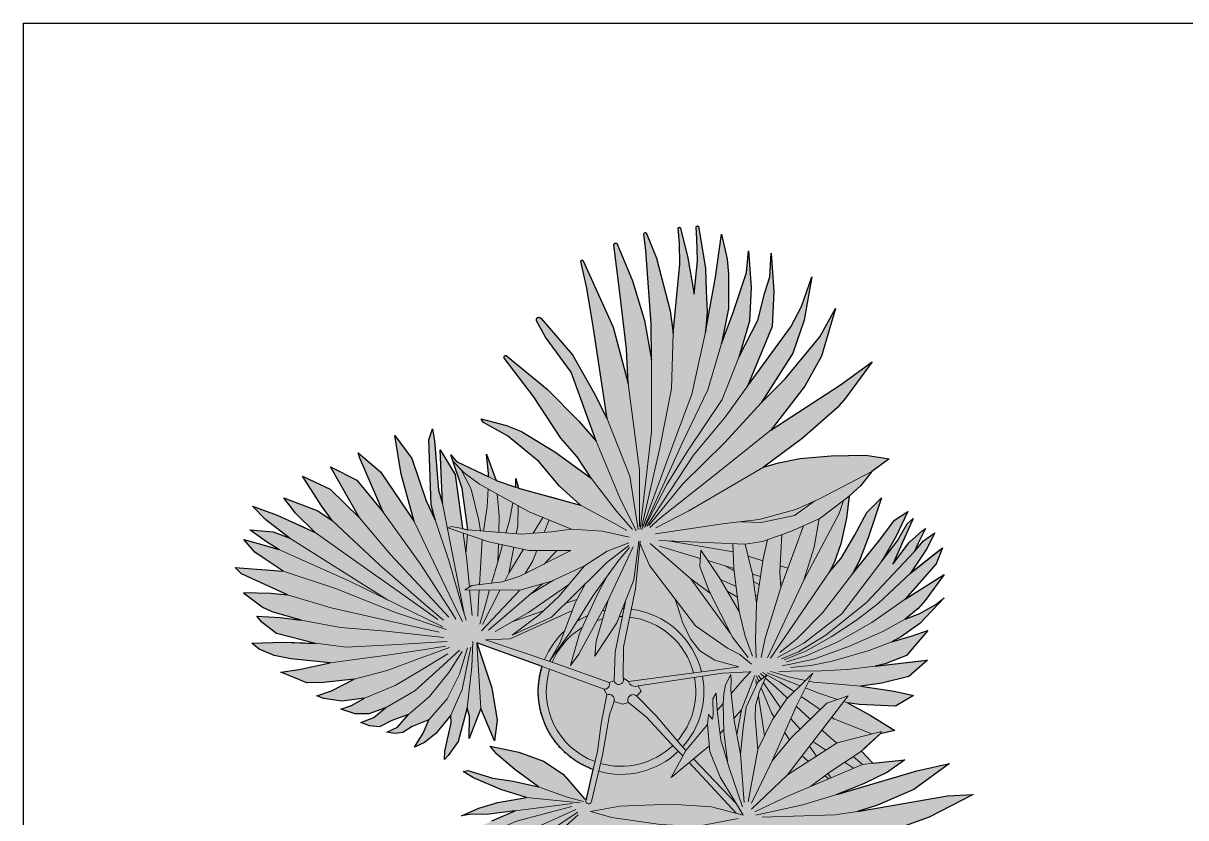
# Model space of a CAD drawing. Header units: millimetres. Extents: x 488786 to 747986, y 25193 to 95000.
# Drawn here: x 575900 to 578785, y 87030 to 89000 of the extents above; entities that cross this region are included whole.
import ezdxf

# ---------------------------------------------------------------- set-up
doc = ezdxf.new("R2010")
doc.units = ezdxf.units.MM
for name, color, linetype in [('10. ETC', 251, 'Continuous'), ('25. 255', 255, 'Continuous'), ('6. FUR1', 181, 'Continuous')]:
    doc.layers.add(name, color=color, linetype=linetype)
doc.layers.add('7. FUR2', color=241, linetype='Continuous', lineweight=5)

# ---------------------------------------------------------------- blocks, each defined once
blk = doc.blocks.new('YUHIHA_Accessory_Plant_Palm_A_Plan')
at = {"layer": '25. 255', "transparency": 33554687}
blk.add_hatch(color=256, dxfattribs=at).paths.add_polyline_path([(-321.6, 9.3), (-308.6, -71.2), (-314.9, -122.1), (-349, -41.7), (-378.3, -116.2), (-377.7, -61.1), (-383.2, -40), (-405.5, -123.4), (-430, -158.8), (-439.3, -168.3), (-438.5, -147.4), (-423.1, -77.8), (-423.5, -58.2), (-460.9, -104.2), (-489.2, -126.2), (-513.8, -138.2), (-492.7, -103), (-478.3, -70.4), (-519.7, -86.7), (-542.6, -101.1), (-562.6, -104.1), (-582.7, -100.8), (-556, -88.3), (-528.7, -57.1), (-569.9, -72.1), (-601, -87.4), (-625.9, -84.7), (-647.4, -77), (-615.2, -64.6), (-585.8, -40), (-627.3, -55.5), (-661, -55), (-696.7, -43.2), (-669.9, -34.9), (-638.3, -16.2), (-694, -24.1), (-738.7, -17.3), (-756.4, -10.8), (-719.6, 2), (-663.7, 30.6), (-739.5, 22.5), (-781.2, 21.9), (-845.4, 48.4), (-799.8, 54.7), (-723.5, 71.3), (-821.1, 80.9), (-862.5, 89.3), (-899.1, 105.5), (-917.3, 120.2), (-838.3, 122.9), (-759.8, 119.6), (-856.6, 143.9), (-891.7, 171.4), (-905.6, 186.7), (-847.6, 183.4), (-795, 177.1), (-867.5, 198.1), (-891.7, 209.6), (-935.2, 241.5), (-937.6, 245.9), (-870.2, 243.7), (-829, 239.6), (-943.2, 292.4), (-958.7, 307.9), (-839.6, 298.5), (-882.1, 326.7), (-910.5, 345.5), (-937.5, 377.1), (-887, 362.9), (-850.6, 352.6), (-881.5, 371.4), (-922.2, 401.3), (-864.5, 396.3), (-824.7, 381), (-882.9, 426.3), (-916.1, 459.5), (-854.4, 437.9), (-760.5, 394.7), (-809.4, 442.2), (-837.9, 480.4), (-753.4, 448.5), (-718.2, 424.1), (-745.1, 461), (-791.9, 534.4), (-723.4, 501.7), (-650.4, 431), (-722.5, 557.4), (-657.1, 524.2), (-591.6, 445.1), (-649.6, 579), (-653.8, 592.5), (-598.4, 545.4), (-514.9, 422.1), (-546.9, 539.6), (-563, 635.3), (-520.7, 577.9), (-484.6, 473.3), (-462.3, 426.2), (-472.6, 463.5), (-477.9, 624.1), (-469.5, 652.1), (-464.1, 622.3), (-453.9, 499.6), (-444.5, 466.2), (-450.2, 599.9), (-412.7, 538.6), (-394.7, 404.7), (-381.6, 401), (-395.5, 503.9), (-423.4, 587.1), (-409.5, 570.4), (-329.2, 532.4), (-335.3, 588.9), (-311.4, 523.2), (-262, 507.1), (-262, 528.6), (-256.1, 504.4), (-102.2, 462.7), (-154, 509.8), (-205.3, 570.9), (-282.7, 634.4), (-342.5, 667.6), (-348.3, 676.4), (-285.3, 659.6), (-248.3, 645.3), (-165.7, 594.9), (-75.7, 529.3), (-110.2, 582.1), (-150.4, 628.7), (-218.5, 732.1), (-290.8, 826.1), (-291, 826.4), (-291, 826.5), (-291.1, 826.6), (-291.2, 826.8), (-291.3, 827), (-291.4, 827.2), (-291.5, 827.4), (-291.5, 827.6), (-291.6, 827.7), (-291.6, 827.8), (-291.7, 828.1), (-291.7, 828.5), (-291.7, 828.8), (-291.7, 829.1), (-291.7, 829.3), (-291.7, 829.6), (-291.6, 829.8), (-291.5, 830.2), (-291.5, 830.3), (-291.5, 830.4), (-291.4, 830.6), (-291.2, 831.1), (-291, 831.3), (-291, 831.4), (-291, 831.5), (-290.8, 831.6), (-290.5, 832), (-290.1, 832.4), (-289.9, 832.6), (-289.7, 832.7), (-289.5, 832.9), (-289.3, 833), (-288.9, 833.2), (-288.6, 833.3), (-288.4, 833.3), (-288.3, 833.4), (-288.2, 833.4), (-288.1, 833.4), (-287.9, 833.4), (-287.4, 833.5), (-287.2, 833.5), (-287.1, 833.5), (-287, 833.5), (-286.7, 833.5), (-286.5, 833.5), (-286.1, 833.4), (-184.6, 750.4), (-105.6, 671), (-63.3, 620.9), (-124.6, 792.4), (-188.9, 879.1), (-210.8, 919.3), (-211, 919.7), (-211.2, 920.3), (-211.2, 920.6), (-211.3, 920.8), (-211.3, 920.9), (-211.4, 921.5), (-211.4, 921.9), (-211.4, 922.6), (-211.4, 923.2), (-211.3, 923.6), (-211.1, 924), (-211, 924.3), (-210.9, 924.6), (-210.8, 924.9), (-210.6, 925.3), (-210.3, 925.7), (-210, 926.1), (-209.8, 926.4), (-209.7, 926.5), (-209.6, 926.6), (-209.3, 926.8), (-209, 927.1), (-208.9, 927.2), (-208.3, 927.5), (-208.1, 927.6), (-207.7, 927.8), (-207.1, 928), (-206.5, 928.2), (-206.2, 928.2), (-205.9, 928.3), (-205.5, 928.3), (-205.2, 928.3), (-204.9, 928.3), (-204.5, 928.3), (-204.3, 928.2), (-203.8, 928.1), (-203.4, 928), (-202.8, 927.8), (-202.7, 927.7), (-202.5, 927.7), (-202.1, 927.5), (-201.7, 927.2), (-201.4, 926.9), (-201.3, 926.8), (-201, 926.6), (-200.8, 926.4), (-200.5, 926.1), (-200.3, 925.8), (-200.1, 925.5), (-199.8, 925.1), (-121.6, 834.9), (-68.8, 742.1), (-35.4, 676.1), (-69.9, 900.3), (-86.4, 1000.6), (-100.8, 1066.4), (-100.8, 1066.5), (-100.8, 1066.6), (-100.8, 1066.7), (-100.8, 1066.9), (-100.8, 1067.1), (-100.8, 1067.3), (-100.8, 1067.5), (-100.8, 1067.6), (-100.7, 1067.7), (-100.7, 1067.8), (-100.7, 1067.8), (-100.6, 1068.1), (-100.5, 1068.2), (-100.5, 1068.3), (-100.5, 1068.4), (-100.4, 1068.4), (-100.4, 1068.6), (-100.2, 1068.7), (-100, 1069), (-100, 1069), (-99.9, 1069.1), (-99.8, 1069.1), (-99.8, 1069.2), (-99.6, 1069.3), (-99.5, 1069.4), (-99.1, 1069.6), (-98.9, 1069.7), (-98.9, 1069.7), (-98.6, 1069.8), (-98.2, 1069.9), (-97.8, 1069.9), (-97.6, 1069.9), (-97.3, 1069.8), (-97.2, 1069.8), (-96.8, 1069.7), (-96.7, 1069.6), (-96.6, 1069.6), (-96.5, 1069.5), (-96.4, 1069.5), (-96.3, 1069.4), (-96.2, 1069.3), (-96, 1069.1), (-95.9, 1069.1), (-95.9, 1069.1), (-95.7, 1068.9), (-95.5, 1068.7), (-95.5, 1068.6), (-95.4, 1068.4), (-95.3, 1068.3), (-20.6, 904.1), (16.5, 763.8), (12.4, 849), (-3.7, 982.6), (-18.7, 1107.3), (-18.7, 1107.5), (-18.7, 1107.8), (-18.7, 1108.1), (-18.7, 1108.5), (-18.6, 1108.8), (-18.6, 1108.9), (-18.6, 1109), (-18.5, 1109.3), (-18.3, 1109.7), (-18, 1110.2), (-17.9, 1110.5), (-17.7, 1110.7), (-17.4, 1111), (-17.3, 1111.1), (-16.9, 1111.4), (-16.6, 1111.6), (-16.2, 1111.8), (-15.8, 1112), (-15.4, 1112.1), (-15, 1112.2), (-14.7, 1112.2), (-14.4, 1112.2), (-14.3, 1112.3), (-14.1, 1112.2), (-13.7, 1112.2), (-13.3, 1112.1), (-13.1, 1112.1), (-13, 1112.1), (-12.6, 1111.9), (-12.3, 1111.8), (-12.1, 1111.7), (-11.9, 1111.6), (-11.7, 1111.4), (-11.3, 1111.1), (-11.2, 1110.9), (-11, 1110.7), (-10.8, 1110.5), (-10.6, 1110.2), (-10.5, 1110), (-10.4, 1109.8), (-10.3, 1109.6), (-10.2, 1109.4), (-10.1, 1109.2), (-10, 1108.9), (-9.9, 1108.5), (-9.9, 1108.4), (27.6, 1018.9), (57.4, 920.5), (74.1, 822.9), (73.2, 912), (60.1, 1094.2), (55.7, 1134.7), (55.7, 1134.8), (55.7, 1135), (55.7, 1135.4), (55.7, 1135.5), (55.8, 1135.6), (55.9, 1136), (55.9, 1136.2), (56.1, 1136.5), (56.2, 1136.8), (56.4, 1137.1), (56.5, 1137.2), (56.7, 1137.3), (56.9, 1137.5), (57.1, 1137.7), (57.5, 1138), (57.9, 1138.1), (58.1, 1138.2), (58.3, 1138.3), (58.6, 1138.3), (58.9, 1138.4), (59.3, 1138.4), (59.4, 1138.3), (59.7, 1138.3), (59.8, 1138.3), (60.2, 1138.2), (60.3, 1138.1), (60.6, 1138), (61, 1137.8), (61.2, 1137.6), (61.5, 1137.3), (61.7, 1137.1), (61.8, 1137), (61.8, 1137), (61.9, 1136.9), (61.9, 1136.8), (62, 1136.7), (62.1, 1136.5), (62.2, 1136.5), (62.2, 1136.4), (86.9, 1075.4), (121.1, 944.2), (128, 888.6), (144.4, 1059.9), (144.1, 1111.1), (140.4, 1148.2), (140.4, 1148.2), (140.4, 1148.3), (140.4, 1148.7), (140.4, 1149.1), (140.5, 1149.3), (140.6, 1149.5), (140.7, 1149.9), (140.7, 1149.9), (140.9, 1150.2), (141, 1150.3), (141.1, 1150.5), (141.5, 1150.8), (141.6, 1150.9), (141.8, 1151), (141.9, 1151.1), (142.3, 1151.3), (142.4, 1151.3), (142.4, 1151.3), (142.6, 1151.4), (142.9, 1151.4), (143, 1151.5), (143.3, 1151.5), (143.5, 1151.5), (143.9, 1151.4), (144, 1151.4), (144.4, 1151.3), (144.4, 1151.3), (144.6, 1151.2), (144.8, 1151.1), (145, 1151), (145.1, 1150.9), (145.2, 1150.8), (145.3, 1150.7), (145.5, 1150.6), (145.5, 1150.5), (145.8, 1150.3), (146, 1150), (146.1, 1149.7), (146.1, 1149.6), (146.2, 1149.5), (146.3, 1149.1), (146.3, 1149), (146.4, 1148.8), (164.1, 1080), (180.6, 985.7), (188.9, 1069.3), (187.3, 1122.4), (185.5, 1151.5), (185.5, 1151.9), (185.5, 1151.9), (185.5, 1152), (185.5, 1152.3), (185.6, 1152.6), (185.6, 1152.6), (185.7, 1152.9), (185.8, 1153.1), (185.9, 1153.3), (186.1, 1153.5), (186.2, 1153.7), (186.5, 1154), (186.6, 1154.1), (186.9, 1154.3), (187.1, 1154.4), (187.3, 1154.6), (187.6, 1154.7), (187.8, 1154.8), (188, 1154.8), (188.1, 1154.8), (188.3, 1154.8), (188.3, 1154.8), (188.5, 1154.9), (188.9, 1154.9), (189, 1154.9), (189.4, 1154.8), (189.5, 1154.8), (189.8, 1154.7), (190.1, 1154.6), (190.3, 1154.4), (190.5, 1154.3), (190.8, 1154.1), (190.8, 1154), (190.9, 1154), (191.1, 1153.8), (191.1, 1153.7), (191.2, 1153.7), (191.4, 1153.4), (208.3, 1049.9), (210.5, 992.9), (212.5, 942.5), (208.5, 891.8), (233.5, 1027.7), (247.8, 1134.8), (262, 1072.9), (265.8, 1035.2), (265.8, 950.4), (248.2, 863.7), (276.6, 937.4), (310.6, 1039.8), (315, 1093.1), (322.2, 1002), (317.9, 918.5), (291.4, 829.7), (338.6, 921.4), (355.4, 989.8), (367.8, 1029.1), (371.2, 1087.6), (378, 992.5), (374.3, 905.6), (312.8, 757.6), (420, 905), (447.1, 955.2), (472.7, 1028.5), (453.5, 921.6), (424.8, 839.5), (346.7, 716.2), (406.5, 776), (491.9, 880.2), (530.9, 949.9), (496.5, 831.7), (454.7, 757.7), (370.6, 648.4), (543.4, 760.7), (622.4, 818), (556.3, 728), (535, 703.4), (448.7, 627.9), (352.7, 556.3), (389.5, 567.6), (442.6, 577.8), (520.7, 584.9), (606.5, 586.1), (664.2, 576.9), (621.6, 545.5), (594.3, 510.8), (565.1, 485.1), (558.3, 430.3), (544.1, 366.5), (528.5, 321.9), (516.3, 297), (545.1, 330.6), (578.1, 386.9), (608.6, 444.5), (645.2, 480.6), (613, 383.5), (590.5, 325.2), (573.4, 292.1), (641, 376.7), (677.9, 425.3), (710.9, 446.3), (681.6, 385.8), (646.5, 323.6), (684.3, 373), (709.3, 415.7), (723.7, 429.1), (673.3, 316), (714.3, 369.7), (745.4, 398), (754.9, 404.1), (736.3, 367.9), (727.5, 347.1), (749.7, 373.6), (777.6, 393.8), (757.1, 353.1), (717.1, 293.6), (796.7, 356.7), (780.6, 316.7), (703.8, 228.9), (800.8, 290.1), (753.7, 226.1), (736.2, 206.4), (703.8, 179.4), (740.3, 193.5), (779.8, 215.8), (800.7, 232.2), (740.7, 168.8), (694.8, 136.6), (670.6, 123.5), (721.7, 138.1), (759.9, 151.5), (707.1, 89.8), (654.2, 69.2), (629.2, 62.7), (759.8, 78.1), (713.5, 37.3), (646.5, 21.1), (594.1, 13.5), (677.1, 1.1), (724.5, -9.3), (679.9, -35.9), (589.9, -32.2), (560.5, -27.9), (617.3, -58.5), (678.4, -96.3), (642.1, -104.7), (595.7, -147.4), (623.8, -177.9), (703.6, -169.3), (659.8, -199.6), (601, -228.4), (534.6, -255.5), (733.4, -196.9), (814.3, -178), (725.6, -242.5), (635.5, -281.7), (585.5, -297.8), (809.4, -258.6), (872.5, -255.4), (763.2, -311.6), (703.7, -332.9), (650.4, -346.6), (806.4, -356.8), (890.7, -363.3), (936.3, -372.2), (726.3, -401.3), (873.1, -423.2), (943.5, -438.8), (974.6, -448.6), (832.7, -450.6), (761.7, -454.1), (887.7, -481.7), (950.4, -498), (982.2, -511.5), (864.1, -499.4), (787.2, -496.7), (937.5, -539.2), (964.3, -551.6), (988.6, -568.1), (816, -538.7), (912.9, -585.5), (934.4, -598.7), (957.6, -621.1), (891.2, -599.4), (850.5, -583.7), (948, -635.2), (976.1, -659.7), (803.5, -604.2), (875.6, -644.4), (918.2, -671.2), (936.6, -698.2), (823.7, -652.3), (710.7, -610), (797.4, -680), (849.5, -712.5), (801.7, -713.7), (666.4, -646.3), (618.6, -609.1), (774.7, -773.9), (695.4, -741.5), (597, -667.8), (552.3, -624.3), (604.5, -695.3), (670.7, -785.4), (604.9, -763.1), (518.8, -675.2), (476.5, -622.7), (567, -833.1), (502.7, -779.2), (438.8, -680.8), (399.2, -600), (420.8, -719.9), (433, -866.8), (382.3, -769), (341.1, -591.3), (341.5, -676.8), (326.2, -803.9), (297.9, -887.8), (308.1, -730.2), (305.8, -611.8), (293.2, -718.4), (268.1, -779.5), (254.4, -831.3), (235.2, -716.4), (255, -503), (236, -613.2), (221.4, -727.8), (210.5, -675.3), (219.5, -557.5), (230.1, -491.7), (187.3, -574), (150.8, -706.9), (171.2, -586.6), (130.4, -553.3), (93.6, -589), (106.1, -632.9), (106.9, -643.8), (76.7, -613.1), (57.2, -632.2), (59.5, -654.4), (59, -674.1), (63, -701.8), (11.4, -625.9), (-15.1, -568.1), (0.3, -635.4), (18.5, -681.3), (19.7, -732.4), (-34.2, -658.3), (-46.1, -626.3), (-37.7, -663.9), (-35.4, -717.8), (-19.9, -769.3), (-77.8, -672.1), (-78.9, -714.7), (-80.3, -765.3), (-99.6, -721.6), (-103.4, -726.8), (-105.3, -750), (-110.4, -745.8), (-133, -681.6), (-148.3, -724.8), (-149.8, -741.8), (-156.8, -729.8), (-164, -678.9), (-161.6, -652.5), (-166.8, -646.5), (-200.8, -733.8), (-213.9, -687.5), (-209.4, -611.6), (-245, -697.5), (-249.6, -716), (-250.5, -647), (-247, -616.5), (-235.6, -569.2), (-270.2, -617.4), (-298.8, -651.5), (-297.3, -614.9), (-281.1, -561.4), (-260.4, -514.3), (-314.5, -568.4), (-366, -607), (-337, -537.5), (-277.4, -457.3), (-346.1, -502.4), (-387.8, -519), (-377.4, -492.5), (-352.9, -464), (-294.8, -412.1), (-356.7, -429.8), (-419.6, -439.1), (-433, -438.4), (-380.9, -411.1), (-412.8, -417.9), (-436.6, -423), (-423.9, -409.3), (-409.7, -394), (-359.2, -364.8), (-415.9, -386.3), (-435.1, -397.7), (-415.6, -376.4), (-372.6, -346.4), (-321.8, -320.8), (-263.7, -295.8), (-328.9, -304.1), (-377.7, -304.9), (-397.4, -308.1), (-353.9, -289.4), (-306.9, -275), (-236.1, -262.7), (-299.8, -242.7), (-367.1, -214.3), (-393.4, -198.4), (-381.7, -195.6), (-319.5, -214.4), (-269.2, -222.4), (-206, -236.3), (-264.7, -193.1), (-309.4, -155.2), (-326.4, -135.5), (-255.1, -150.6), (-193.4, -172.4), (-144.6, -204.7), (-91.5, -266.3), (-87.1, -266.9), (-70.7, -193.1), (-73, -192.3), (-75.3, -191.4), (-77.6, -190.5), (-79.9, -189.6), (-82.2, -188.6), (-84.4, -187.6), (-86.6, -186.6), (-88.9, -185.6), (-91.1, -184.5), (-93.3, -183.4), (-95.5, -182.3), (-97.7, -181.2), (-99.8, -180), (-102, -178.8), (-104.1, -177.6), (-106.2, -176.3), (-108.3, -175.1), (-110.4, -173.8), (-112.5, -172.5), (-114.5, -171.1), (-116.6, -169.7), (-118.6, -168.3), (-120.6, -166.9), (-122.6, -165.5), (-124.6, -164), (-126.5, -162.5), (-128.5, -161), (-130.4, -159.5), (-132.3, -157.9), (-134.2, -156.3), (-136, -154.7), (-137.9, -153.1), (-139.7, -151.5), (-141.5, -149.8), (-143.3, -148.1), (-145, -146.4), (-146.8, -144.7), (-148.5, -142.9), (-150.2, -141.1), (-151.9, -139.3), (-153.6, -137.5), (-155.2, -135.7), (-156.8, -133.8), (-158.4, -132), (-160, -130.1), (-161.5, -128.2), (-163, -126.2), (-164.5, -124.3), (-166, -122.3), (-167.5, -120.4), (-168.9, -118.3), (-170.3, -116.3), (-171.7, -114.3), (-173.1, -112.3), (-174.4, -110.2), (-175.7, -108.1), (-177, -106), (-178.2, -103.9), (-179.5, -101.8), (-180.7, -99.6), (-181.9, -97.5), (-183, -95.3), (-184.1, -93.1), (-185.2, -90.9), (-186.3, -88.7), (-187.4, -86.5), (-188.4, -84.3), (-189.4, -82), (-190.4, -79.8), (-191.3, -77.5), (-193.1, -72.9), (-194, -70.6), (-194.8, -68.3), (-195.6, -66), (-196.4, -63.7), (-197.2, -61.3), (-197.9, -59), (-198.6, -56.6), (-199.2, -54.3), (-199.9, -51.9), (-200.5, -49.5), (-201.1, -47.1), (-201.6, -44.7), (-202.2, -42.3), (-202.7, -39.9), (-203.1, -37.5), (-203.6, -35.1), (-204, -32.7), (-204.4, -30.2), (-204.7, -27.8), (-205, -25.4), (-205.3, -22.9), (-205.6, -20.5), (-205.8, -18), (-206, -15.6), (-206.2, -13.1), (-206.4, -10.7), (-206.5, -8.2), (-206.6, -5.8), (-206.6, -3.3), (-206.7, -0.8), (-206.7, 1.6), (-206.6, 4.1), (-206.6, 6.5), (-206.5, 9), (-206.4, 11.4), (-206.2, 13.9), (-206, 16.3), (-205.8, 18.8), (-205.6, 21.2), (-205.3, 23.7), (-205.1, 26.1), (-204.7, 28.6), (-204.4, 31), (-204, 33.4), (-203.6, 35.8), (-203.2, 38.3), (-202.7, 40.7), (-202.2, 43.1), (-201.7, 45.5), (-201.1, 47.9), (-200.5, 50.3), (-199.9, 52.6), (-199.3, 55), (-198.6, 57.4), (-197.9, 59.7), (-197.2, 62.1), (-359.2, 121.2)], is_closed=False, flags=16)
at = {"layer": '6. FUR1'}
blk.add_lwpolyline([(-321.8, -320.8), (-263.7, -295.8), (-328.9, -304.1), (-377.7, -304.9), (-397.4, -308.1), (-353.9, -289.4), (-306.9, -275), (-236.1, -262.7), (-299.8, -242.7), (-367.1, -214.3), (-393.4, -198.4), (-381.7, -195.6), (-319.5, -214.4), (-269.2, -222.4), (-206, -236.3), (-264.7, -193.1), (-309.4, -155.2), (-326.4, -135.5), (-255.1, -150.6), (-193.4, -172.4), (-144.6, -204.7), (-91.5, -266.3), (-87.1, -266.9), (-70.7, -193.1), (-73, -192.3), (-75.3, -191.4), (-77.6, -190.5), (-79.9, -189.6), (-82.2, -188.6), (-84.4, -187.6), (-86.6, -186.6), (-88.9, -185.6), (-91.1, -184.5), (-93.3, -183.4), (-95.5, -182.3), (-97.7, -181.2), (-99.8, -180), (-102, -178.8), (-104.1, -177.6), (-106.2, -176.3), (-108.3, -175.1), (-110.4, -173.8), (-112.5, -172.5), (-114.5, -171.1), (-116.6, -169.7), (-118.6, -168.3), (-120.6, -166.9), (-122.6, -165.5), (-124.6, -164), (-126.5, -162.5), (-128.5, -161), (-130.4, -159.5), (-132.3, -157.9), (-134.2, -156.3), (-136, -154.7), (-137.9, -153.1), (-139.7, -151.5), (-141.5, -149.8), (-143.3, -148.1), (-145, -146.4), (-146.8, -144.7), (-148.5, -142.9), (-150.2, -141.1), (-151.9, -139.3), (-153.6, -137.5), (-155.2, -135.7), (-156.8, -133.8), (-158.4, -132), (-160, -130.1), (-161.5, -128.2), (-163, -126.2), (-164.5, -124.3), (-166, -122.3), (-167.5, -120.4), (-168.9, -118.3), (-170.3, -116.3), (-171.7, -114.3), (-173.1, -112.3), (-174.4, -110.2), (-175.7, -108.1), (-177, -106), (-178.2, -103.9), (-179.5, -101.8), (-180.7, -99.6), (-181.9, -97.5), (-183, -95.3), (-184.1, -93.1), (-185.2, -90.9), (-186.3, -88.7), (-187.4, -86.5), (-188.4, -84.3), (-189.4, -82), (-190.4, -79.8), (-191.3, -77.5), (-193.1, -72.9), (-194, -70.6), (-194.8, -68.3), (-195.6, -66), (-196.4, -63.7), (-197.2, -61.3), (-197.9, -59), (-198.6, -56.6), (-199.2, -54.3), (-199.9, -51.9), (-200.5, -49.5), (-201.1, -47.1), (-201.6, -44.7), (-202.2, -42.3), (-202.7, -39.9), (-203.1, -37.5), (-203.6, -35.1), (-204, -32.7), (-204.4, -30.2), (-204.7, -27.8), (-205, -25.4), (-205.3, -22.9), (-205.6, -20.5), (-205.8, -18), (-206, -15.6), (-206.2, -13.1), (-206.4, -10.7), (-206.5, -8.2), (-206.6, -5.8), (-206.6, -3.3), (-206.7, -0.8), (-206.7, 1.6), (-206.6, 4.1), (-206.6, 6.5), (-206.5, 9), (-206.4, 11.4), (-206.2, 13.9), (-206, 16.3), (-205.8, 18.8), (-205.6, 21.2), (-205.3, 23.7), (-205.1, 26.1), (-204.7, 28.6), (-204.4, 31), (-204, 33.4), (-203.6, 35.8), (-203.2, 38.3), (-202.7, 40.7), (-202.2, 43.1), (-201.7, 45.5), (-201.1, 47.9), (-200.5, 50.3), (-199.9, 52.6), (-199.3, 55), (-198.6, 57.4), (-197.9, 59.7), (-197.2, 62.1), (-359.2, 121.2), (-321.6, 9.3), (-308.6, -71.2), (-314.9, -122.1), (-349, -41.7), (-378.3, -116.2), (-377.7, -61.1), (-383.2, -40), (-405.5, -123.4), (-430, -158.8), (-439.3, -168.3), (-438.5, -147.4), (-423.1, -77.8), (-423.5, -58.2), (-460.9, -104.2), (-489.2, -126.2), (-513.8, -138.2), (-492.7, -103), (-478.3, -70.4), (-519.7, -86.7), (-542.6, -101.1), (-562.6, -104.1), (-582.7, -100.8), (-556, -88.3), (-528.7, -57.1), (-569.9, -72.1), (-601, -87.4), (-625.9, -84.7), (-647.4, -77), (-615.2, -64.6), (-585.8, -40), (-627.3, -55.5), (-661, -55), (-696.7, -43.2), (-669.9, -34.9), (-638.3, -16.2), (-694, -24.1), (-738.7, -17.3), (-756.4, -10.8), (-719.6, 2), (-663.7, 30.6), (-739.5, 22.5), (-781.2, 21.9), (-845.4, 48.4), (-799.8, 54.7), (-723.5, 71.3), (-821.1, 80.9), (-862.5, 89.3), (-899.1, 105.5), (-917.3, 120.2), (-838.3, 122.9), (-759.8, 119.6), (-856.6, 143.9), (-891.7, 171.4), (-905.6, 186.7), (-847.6, 183.4), (-795, 177.1), (-867.5, 198.1), (-891.7, 209.6), (-935.2, 241.5), (-937.6, 245.9), (-870.2, 243.7), (-829, 239.6), (-943.2, 292.4), (-958.7, 307.9), (-839.6, 298.5), (-882.1, 326.7), (-910.5, 345.5), (-937.5, 377.1), (-887, 362.9), (-850.6, 352.6), (-881.5, 371.4), (-922.2, 401.3), (-864.5, 396.3), (-824.7, 381), (-882.9, 426.3), (-916.1, 459.5), (-854.4, 437.9), (-760.5, 394.7), (-809.4, 442.2), (-837.9, 480.4), (-753.4, 448.5), (-718.2, 424.1), (-745.1, 461), (-791.9, 534.4), (-723.4, 501.7), (-650.4, 431), (-722.5, 557.4), (-657.1, 524.2), (-591.6, 445.1), (-649.6, 579), (-653.8, 592.5), (-598.4, 545.4), (-514.9, 422.1), (-546.9, 539.6), (-563, 635.3), (-520.7, 577.9), (-484.6, 473.3), (-462.3, 426.2), (-472.6, 463.5), (-477.9, 624.1), (-469.5, 652.1), (-464.1, 622.3), (-453.9, 499.6), (-444.5, 466.2), (-450.2, 599.9), (-412.7, 538.6), (-394.7, 404.7), (-381.6, 401), (-395.5, 503.9), (-423.4, 587.1), (-409.5, 570.4), (-329.2, 532.4), (-335.3, 588.9), (-311.4, 523.2), (-262, 507.1), (-262, 528.6), (-256.1, 504.4), (-102.2, 462.7), (-154, 509.8), (-205.3, 570.9), (-282.7, 634.4), (-342.5, 667.6), (-348.3, 676.4), (-285.3, 659.6), (-248.3, 645.3), (-165.7, 594.9), (-75.7, 529.3), (-110.2, 582.1), (-150.4, 628.7), (-218.5, 732.1), (-290.8, 826.1), (-291, 826.4), (-291, 826.5), (-291.1, 826.6), (-291.2, 826.8), (-291.3, 827), (-291.4, 827.2), (-291.5, 827.4), (-291.5, 827.6), (-291.6, 827.7), (-291.6, 827.8), (-291.7, 828.1), (-291.7, 828.5), (-291.7, 828.8), (-291.7, 829.1), (-291.7, 829.3), (-291.7, 829.6), (-291.6, 829.8), (-291.5, 830.2), (-291.5, 830.3), (-291.5, 830.4), (-291.4, 830.6), (-291.2, 831.1), (-291, 831.3), (-291, 831.4), (-291, 831.5), (-290.8, 831.6), (-290.5, 832), (-290.1, 832.4), (-289.9, 832.6), (-289.7, 832.7), (-289.5, 832.9), (-289.3, 833), (-288.9, 833.2), (-288.6, 833.3), (-288.4, 833.3), (-288.3, 833.4), (-288.2, 833.4), (-288.1, 833.4), (-287.9, 833.4), (-287.4, 833.5), (-287.2, 833.5), (-287.1, 833.5), (-287, 833.5), (-286.7, 833.5), (-286.5, 833.5), (-286.1, 833.4), (-184.6, 750.4), (-105.6, 671), (-63.3, 620.9), (-124.6, 792.4), (-188.9, 879.1), (-210.8, 919.3), (-211, 919.7), (-211.2, 920.3), (-211.2, 920.6), (-211.3, 920.8), (-211.3, 920.9), (-211.4, 921.5), (-211.4, 921.9), (-211.4, 922.6), (-211.4, 923.2), (-211.3, 923.6), (-211.1, 924), (-211, 924.3), (-210.9, 924.6), (-210.8, 924.9), (-210.6, 925.3), (-210.3, 925.7), (-210, 926.1), (-209.8, 926.4), (-209.7, 926.5), (-209.6, 926.6), (-209.3, 926.8), (-209, 927.1), (-208.9, 927.2), (-208.3, 927.5), (-208.1, 927.6), (-207.7, 927.8), (-207.1, 928), (-206.5, 928.2), (-206.2, 928.2), (-205.9, 928.3), (-205.5, 928.3), (-205.2, 928.3), (-204.9, 928.3), (-204.5, 928.3), (-204.3, 928.2), (-203.8, 928.1), (-203.4, 928), (-202.8, 927.8), (-202.7, 927.7), (-202.5, 927.7), (-202.1, 927.5), (-201.7, 927.2), (-201.4, 926.9), (-201.3, 926.8), (-201, 926.6), (-200.8, 926.4), (-200.5, 926.1), (-200.3, 925.8), (-200.1, 925.5), (-199.8, 925.1), (-121.6, 834.9), (-68.8, 742.1), (-35.4, 676.1), (-69.9, 900.3), (-86.4, 1000.6), (-100.8, 1066.4), (-100.8, 1066.5), (-100.8, 1066.6), (-100.8, 1066.7), (-100.8, 1066.9), (-100.8, 1067.1), (-100.8, 1067.3), (-100.8, 1067.5), (-100.8, 1067.6), (-100.7, 1067.7), (-100.7, 1067.8), (-100.7, 1067.8), (-100.6, 1068.1), (-100.5, 1068.2), (-100.5, 1068.3), (-100.5, 1068.4), (-100.4, 1068.4), (-100.4, 1068.6), (-100.2, 1068.7), (-100, 1069), (-100, 1069), (-99.9, 1069.1), (-99.8, 1069.1), (-99.8, 1069.2), (-99.6, 1069.3), (-99.5, 1069.4), (-99.1, 1069.6), (-98.9, 1069.7), (-98.9, 1069.7), (-98.6, 1069.8), (-98.2, 1069.9), (-97.8, 1069.9), (-97.6, 1069.9), (-97.3, 1069.8), (-97.2, 1069.8), (-96.8, 1069.7), (-96.7, 1069.6), (-96.6, 1069.6), (-96.5, 1069.5), (-96.4, 1069.5), (-96.3, 1069.4), (-96.2, 1069.3), (-96, 1069.1), (-95.9, 1069.1), (-95.9, 1069.1), (-95.7, 1068.9), (-95.5, 1068.7), (-95.5, 1068.6), (-95.4, 1068.4), (-95.3, 1068.3), (-20.6, 904.1), (16.5, 763.8), (12.4, 849), (-3.7, 982.6), (-18.7, 1107.3), (-18.7, 1107.5), (-18.7, 1107.8), (-18.7, 1108.1), (-18.7, 1108.5), (-18.6, 1108.8), (-18.6, 1108.9), (-18.6, 1109), (-18.5, 1109.3), (-18.3, 1109.7), (-18, 1110.2), (-17.9, 1110.5), (-17.7, 1110.7), (-17.4, 1111), (-17.3, 1111.1), (-16.9, 1111.4), (-16.6, 1111.6), (-16.2, 1111.8), (-15.8, 1112), (-15.4, 1112.1), (-15, 1112.2), (-14.7, 1112.2), (-14.4, 1112.2), (-14.3, 1112.3), (-14.1, 1112.2), (-13.7, 1112.2), (-13.3, 1112.1), (-13.1, 1112.1), (-13, 1112.1), (-12.6, 1111.9), (-12.3, 1111.8), (-12.1, 1111.7), (-11.9, 1111.6), (-11.7, 1111.4), (-11.3, 1111.1), (-11.2, 1110.9), (-11, 1110.7), (-10.8, 1110.5), (-10.6, 1110.2), (-10.5, 1110), (-10.4, 1109.8), (-10.3, 1109.6), (-10.2, 1109.4), (-10.1, 1109.2), (-10, 1108.9), (-9.9, 1108.5), (-9.9, 1108.4), (27.6, 1018.9), (57.4, 920.5), (74.1, 822.9), (73.2, 912), (60.1, 1094.2), (55.7, 1134.7), (55.7, 1134.8), (55.7, 1135), (55.7, 1135.4), (55.7, 1135.5), (55.8, 1135.6), (55.9, 1136), (55.9, 1136.2), (56.1, 1136.5), (56.2, 1136.8), (56.4, 1137.1), (56.5, 1137.2), (56.7, 1137.3), (56.9, 1137.5), (57.1, 1137.7), (57.5, 1138), (57.9, 1138.1), (58.1, 1138.2), (58.3, 1138.3), (58.6, 1138.3), (58.9, 1138.4), (59.3, 1138.4), (59.4, 1138.3), (59.7, 1138.3), (59.8, 1138.3), (60.2, 1138.2), (60.3, 1138.1), (60.6, 1138), (61, 1137.8), (61.2, 1137.6), (61.5, 1137.3), (61.7, 1137.1), (61.8, 1137), (61.8, 1137), (61.9, 1136.9), (61.9, 1136.8), (62, 1136.7), (62.1, 1136.5), (62.2, 1136.5), (62.2, 1136.4), (86.9, 1075.4), (121.1, 944.2), (128, 888.6), (144.4, 1059.9), (144.1, 1111.1), (140.4, 1148.2), (140.4, 1148.2), (140.4, 1148.3), (140.4, 1148.7), (140.4, 1149.1), (140.5, 1149.3), (140.6, 1149.5), (140.7, 1149.9), (140.7, 1149.9), (140.9, 1150.2), (141, 1150.3), (141.1, 1150.5), (141.5, 1150.8), (141.6, 1150.9), (141.8, 1151), (141.9, 1151.1), (142.3, 1151.3), (142.4, 1151.3), (142.4, 1151.3), (142.6, 1151.4), (142.9, 1151.4), (143, 1151.5), (143.3, 1151.5), (143.5, 1151.5), (143.9, 1151.4), (144, 1151.4), (144.4, 1151.3), (144.4, 1151.3), (144.6, 1151.2), (144.8, 1151.1), (145, 1151), (145.1, 1150.9), (145.2, 1150.8), (145.3, 1150.7), (145.5, 1150.6), (145.5, 1150.5), (145.8, 1150.3), (146, 1150), (146.1, 1149.7), (146.1, 1149.6), (146.2, 1149.5), (146.3, 1149.1), (146.3, 1149), (146.4, 1148.8), (164.1, 1080), (180.6, 985.7), (188.9, 1069.3), (187.3, 1122.4), (185.5, 1151.5), (185.5, 1151.9), (185.5, 1151.9), (185.5, 1152), (185.5, 1152.3), (185.6, 1152.6), (185.6, 1152.6), (185.7, 1152.9), (185.8, 1153.1), (185.9, 1153.3), (186.1, 1153.5), (186.2, 1153.7), (186.5, 1154), (186.6, 1154.1), (186.9, 1154.3), (187.1, 1154.4), (187.3, 1154.6), (187.6, 1154.7), (187.8, 1154.8), (188, 1154.8), (188.1, 1154.8), (188.3, 1154.8), (188.3, 1154.8), (188.5, 1154.9), (188.9, 1154.9), (189, 1154.9), (189.4, 1154.8), (189.5, 1154.8), (189.8, 1154.7), (190.1, 1154.6), (190.3, 1154.4), (190.5, 1154.3), (190.8, 1154.1), (190.8, 1154), (190.9, 1154), (191.1, 1153.8), (191.1, 1153.7), (191.2, 1153.7), (191.4, 1153.4), (208.3, 1049.9), (210.5, 992.9), (212.5, 942.5), (208.5, 891.8), (233.5, 1027.7), (247.8, 1134.8), (262, 1072.9), (265.8, 1035.2), (265.8, 950.4), (248.2, 863.7), (276.6, 937.4), (310.6, 1039.8), (315, 1093.1), (322.2, 1002), (317.9, 918.5), (291.4, 829.7), (338.6, 921.4), (355.4, 989.8), (367.8, 1029.1), (371.2, 1087.6), (378, 992.5), (374.3, 905.6), (312.8, 757.6), (420, 905), (447.1, 955.2), (472.7, 1028.5), (453.5, 921.6), (424.8, 839.5), (346.7, 716.2), (406.5, 776), (491.9, 880.2), (530.9, 949.9), (496.5, 831.7), (454.7, 757.7), (370.6, 648.4), (543.4, 760.7), (622.4, 818), (556.3, 728), (535, 703.4), (448.7, 627.9), (352.7, 556.3), (389.5, 567.6), (442.6, 577.8), (520.7, 584.9), (606.5, 586.1), (664.2, 576.9), (621.6, 545.5), (594.3, 510.8), (565.1, 485.1), (558.3, 430.3), (544.1, 366.5), (528.5, 321.9), (516.3, 297), (545.1, 330.6), (578.1, 386.9), (608.6, 444.5), (645.2, 480.6), (613, 383.5), (590.5, 325.2), (573.4, 292.1), (641, 376.7), (677.9, 425.3), (710.9, 446.3), (681.6, 385.8), (646.5, 323.6), (684.3, 373), (709.3, 415.7), (723.7, 429.1), (673.3, 316), (714.3, 369.7), (745.4, 398), (754.9, 404.1), (736.3, 367.9), (727.5, 347.1), (749.7, 373.6), (777.6, 393.8), (757.1, 353.1), (717.1, 293.6), (796.7, 356.7), (780.6, 316.7), (703.8, 228.9), (800.8, 290.1), (753.7, 226.1), (736.2, 206.4), (703.8, 179.4), (740.3, 193.5), (779.8, 215.8), (800.7, 232.2), (740.7, 168.8), (694.8, 136.6), (670.6, 123.5), (721.7, 138.1), (759.9, 151.5), (707.1, 89.8), (654.2, 69.2), (629.2, 62.7), (759.8, 78.1), (713.5, 37.3), (646.5, 21.1), (594.1, 13.5), (677.1, 1.1), (724.5, -9.3), (679.9, -35.9), (589.9, -32.2), (560.5, -27.9), (617.3, -58.5), (678.4, -96.3), (642.1, -104.7), (595.7, -147.4), (623.8, -177.9), (703.6, -169.3), (659.8, -199.6), (601, -228.4), (534.6, -255.5), (733.4, -196.9), (814.3, -178), (725.6, -242.5), (635.5, -281.7), (585.5, -297.8), (809.4, -258.6), (872.5, -255.4), (763.2, -311.6), (703.7, -332.9)], dxfattribs=at)
at = {"layer": '7. FUR2'}
for p, q in [((-329.2, 532.4), (-311.4, 523.2)), ((-262, 507.1), (-256.1, 504.4)), ((297.9, -45.3), (286, -106.4)), ((151.5, -158.4), (152.4, -159.4)), ((179, -167), (285.3, -278.8)), ((168, -176.2), (284.6, -301.9))]:
    blk.add_line(p, q, dxfattribs=at)
for points in [[(-348.3, 676.4), (-285.3, 659.6), (-248.3, 645.3), (-165.7, 594.9), (-75.7, 529.3), (-110.2, 582.1), (-150.4, 628.7), (-218.5, 732.1), (-290.8, 826.1, -0.70417), (-286.1, 833.4), (-184.6, 750.4), (-105.6, 671), (-63.3, 620.9), (-97.8, 717.5), (-124.6, 792.4), (-188.9, 879.1), (-210.7, 919.2, -1), (-199.8, 925.1), (-121.6, 834.9), (-68.9, 742.1), (-35.4, 676.1), (-69.9, 900.3), (-86.4, 1000.6), (-100.8, 1066.3, -0.884711), (-95.3, 1068.3), (-35.4, 936.6), (-20.6, 904.1), (16.5, 763.8), (12.4, 849), (-3.7, 982.6), (-18.7, 1107.3, -1), (-9.9, 1108.4), (27.6, 1018.9), (57.4, 920.5), (74.1, 822.9), (73.2, 912), (60.1, 1094.2), (55.7, 1134.6, -0.877), (62.3, 1136.2), (86.9, 1075.4), (121.1, 944.2), (128, 888.6), (144.4, 1059.9), (144.1, 1111.1), (140.4, 1148.2, -1), (146.3, 1148.8), (164.1, 1080), (176.2, 1010.6), (180.6, 985.7), (188.9, 1069.3), (187.3, 1122.4), (185.5, 1151.5, -0.774596), (191.4, 1153.4), (208.3, 1049.9), (210.5, 992.9), (212.5, 942.5), (208.5, 891.8), (233.5, 1027.7), (243.2, 1100.4), (247.8, 1134.8), (262, 1072.9), (265.8, 1035.2), (265.8, 950.4), (248.2, 863.7), (276.6, 937.4), (310.6, 1039.8), (315, 1093.1), (322.2, 1002), (317.9, 918.5), (291.4, 829.7), (338.6, 921.4), (355.4, 989.8), (367.8, 1029.1), (371.2, 1087.6), (378, 992.5), (374.3, 905.6), (312.8, 757.6), (420, 905), (447.1, 955.2), (472.7, 1028.5), (453.5, 921.6), (424.8, 839.5), (346.7, 716.2), (406.5, 776), (491.9, 880.2), (530.9, 949.9), (496.5, 831.7), (454.7, 757.7), (370.6, 648.4), (543.4, 760.7), (622.4, 818), (556.3, 728), (535, 703.4), (448.7, 627.9), (352.7, 556.3), (389.5, 567.6), (442.6, 577.8), (520.7, 584.9), (606.5, 586.1), (664.2, 576.9), (621.6, 545.5), (594.3, 510.8), (565.1, 485.1), (558.3, 430.3), (544.1, 366.5), (528.5, 321.9), (516.2, 297), (545.1, 330.7), (578.1, 386.9), (608.6, 444.5), (645.2, 480.6), (613, 383.5), (590.5, 325.2), (573.4, 292.1), (641, 376.7), (677.9, 425.3), (710.9, 446.2), (681.6, 385.8), (646.5, 323.6), (684.3, 373), (709.3, 415.7), (723.7, 429.1), (695.3, 365.4), (673.3, 316), (714.3, 369.7), (745.4, 398), (754.9, 404.1), (736.3, 367.9), (727.5, 347.1), (749.7, 373.6), (777.6, 393.8), (757.1, 353.1), (717.1, 293.6), (772.2, 337.3), (796.7, 356.7), (780.7, 316.7), (703.8, 228.9), (773.3, 272.7), (800.8, 290.1), (753.7, 226.1), (736.2, 206.4), (703.8, 179.4), (740.3, 193.5), (779.8, 215.8), (800.7, 232.2), (740.7, 168.8), (694.8, 136.6), (670.6, 123.5), (721.7, 138.1), (759.9, 151.5), (707.1, 89.8), (654.2, 69.2), (629.2, 62.7), (742.6, 76.1), (759.8, 78.1), (713.5, 37.3), (646.5, 21.1), (594.1, 13.5), (677.1, 1.1), (724.5, -9.3), (679.9, -35.9), (589.9, -32.2), (560.5, -27.9), (617.3, -58.5), (678.4, -96.3), (642.1, -104.7), (606.6, -137.4), (595.7, -147.4), (623.8, -177.9), (703.6, -169.3), (659.8, -199.6), (601, -228.4), (534.6, -255.5), (733.4, -196.9), (814.3, -178), (725.6, -242.5), (635.5, -281.7), (585.5, -297.8), (809.4, -258.6), (872.5, -255.4), (763.2, -311.6), (703.7, -332.9)], [(-321.8, -320.8), (-263.7, -295.8), (-328.9, -304.1), (-377.7, -304.8), (-397.4, -308.1), (-353.9, -289.4), (-306.9, -275), (-236.1, -262.7), (-299.8, -242.7), (-367.1, -214.3), (-393.4, -198.4), (-381.7, -195.6), (-343.3, -207.2), (-319.5, -214.4), (-269.2, -222.4), (-206, -236.3), (-264.7, -193.1), (-309.4, -155.2), (-326.4, -135.5), (-255.1, -150.6), (-193.4, -172.4), (-144.6, -204.7), (-91.5, -266.3), (-87.2, -266.9), (-70.7, -193.1, -0.401783), (-197.2, 62.1), (-359.2, 121.2), (-321.6, 9.3), (-308.6, -71.2), (-314.9, -122.1), (-349, -41.7), (-362.1, -75), (-378.3, -116.2), (-377.7, -61.1), (-383.2, -40), (-405.5, -123.4), (-430, -158.8), (-439.3, -168.3), (-438.5, -147.4), (-423.1, -77.8), (-423.5, -58.2), (-460.9, -104.2), (-489.2, -126.2), (-513.8, -138.2), (-492.7, -103), (-478.3, -70.4), (-519.7, -86.7), (-542.6, -101.1), (-562.7, -104.1), (-582.7, -100.8), (-556, -88.3), (-528.7, -57.1), (-569.9, -72.1), (-601, -87.4), (-625.9, -84.7), (-647.4, -77), (-615.2, -64.6), (-585.7, -40), (-627.3, -55.5), (-661, -55), (-696.7, -43.2), (-669.9, -34.9), (-638.3, -16.2), (-694, -24.1), (-738.7, -17.3), (-756.4, -10.8), (-719.6, 2), (-663.7, 30.6), (-739.5, 22.5), (-781.2, 21.9), (-819.7, 37.8), (-845.4, 48.4), (-799.8, 54.7), (-723.5, 71.3), (-821.1, 80.9), (-862.5, 89.3), (-899.1, 105.5), (-917.4, 120.2), (-838.3, 122.9), (-759.8, 119.7), (-856.6, 143.9), (-891.7, 171.4), (-905.6, 186.7), (-847.6, 183.4), (-795, 177.1), (-867.5, 198.1), (-891.7, 209.5), (-935.2, 241.5), (-937.6, 245.9), (-870.2, 243.7), (-829, 239.6), (-874.1, 260.5), (-943.2, 292.4), (-958.7, 307.9), (-886.2, 302.2), (-839.6, 298.5), (-882.1, 326.7), (-910.5, 345.6), (-937.5, 377.2), (-887, 362.9), (-850.6, 352.6), (-881.5, 371.4), (-922.2, 401.3), (-864.5, 396.4), (-824.7, 381), (-882.9, 426.3), (-916.1, 459.5), (-854.4, 437.9), (-786.3, 406.6), (-760.5, 394.7), (-809.4, 442.2), (-837.9, 480.4), (-753.4, 448.5), (-718.2, 424.1), (-745.1, 461), (-791.9, 534.4), (-723.4, 501.7), (-650.4, 431), (-722.5, 557.4), (-657.1, 524.2), (-591.6, 445.1), (-649.6, 579), (-653.8, 592.5), (-598.4, 545.4), (-514.9, 422.1), (-546.9, 539.6), (-563, 635.3), (-520.7, 577.9), (-484.6, 473.3), (-462.3, 426.1), (-472.6, 463.5), (-477.9, 624.1), (-469.5, 652.1), (-464.1, 622.3), (-453.9, 499.5), (-444.5, 466.2), (-449.4, 582.3), (-450.2, 599.9), (-419.6, 550), (-412.7, 538.6), (-402.3, 461.2), (-394.7, 404.7), (-381.6, 401), (-395.5, 503.9), (-423.4, 587.1), (-409.5, 570.4), (-374.4, 553.8), (-329.2, 532.4), (-335.3, 588.9), (-311.4, 523.2), (-262, 507.1), (-262, 528.6), (-256.1, 504.4), (-169.8, 481), (-102.2, 462.7), (-154, 509.8), (-205.3, 570.9), (-282.7, 634.4), (-342.5, 667.6), (-348.3, 676.4)]]:
    blk.add_lwpolyline(points, format="xyb", dxfattribs=at)
for points in [[(208.5, 891.8), (174.3, 738), (133.2, 626.7), (50.3, 402.2)], [(128, 888.6), (123.9, 751), (93.9, 600.4), (50.3, 409.3)], [(248.2, 863.7), (213.9, 748.1), (151.3, 617.5), (57.8, 411.7)], [(74.1, 822.9), (74.1, 644.1), (59.3, 516), (46.5, 402.5)], [(291.4, 829.7), (249.9, 724.7), (163.6, 595.9), (112.2, 513.8), (56.7, 406.7)], [(16.5, 763.8), (44.6, 549.4), (44.3, 409.2)], [(312.8, 757.6), (257.4, 680.7), (178.7, 586.1), (62.7, 410.5)], [(346.7, 716.2), (256.4, 618.2), (152.3, 515.5), (67.8, 411.6)], [(-35.4, 676.1), (20.4, 534.6), (41.2, 402)], [(370.6, 648.4), (226.4, 533.7), (96.8, 430.6), (70.5, 406.6)], [(-63.3, 620.9), (-5.1, 482.6), (36.3, 398.7)], [(-418, 570.9), (-390.2, 542.8), (-352.8, 514.7), (-229.3, 445.6), (-123.9, 403.1), (-47, 398.2), (19.1, 383.1)], [(-400.1, 552.9), (-373.3, 502.4), (-354.4, 424.2), (-349.8, 398.4)], [(352.7, 556.3), (167, 448.5), (84.8, 406)], [(-75.7, 529.3), (-12.3, 447.1), (26.9, 402.3)], [(621.6, 545.5), (491.6, 478.3), (432.5, 451.6), (342, 426.5), (256.1, 416.6), (84.4, 390.9)], [(-343, 397.8), (-333.7, 458), (-331, 502.5)], [(-444.5, 466.2), (-389.5, 189.2)], [(-308.4, 489.8), (-303.4, 435.7), (-304.8, 394.7)], [(-286.8, 393.3), (-277.9, 424.5), (-269.5, 468.1)], [(-102.2, 462.7), (-17.4, 416.9), (13.4, 399.7)], [(565.1, 485.1), (491.9, 429.6), (421.9, 397.9), (349.6, 372), (307.3, 365.8), (92.8, 374.6)], [(479.9, 473.1), (429.6, 437.1), (346.3, 419), (296.7, 421.3)], [(490.9, 429.2), (478.3, 358.6), (452.9, 276.1), (495.8, 357.5), (540, 441.4), (550.8, 474.3)], [(-591.6, 445.1), (-498.6, 316.1), (-422.8, 198.5), (-411, 180)], [(-256.7, 461), (-257.4, 411.5), (-261.2, 391.2)], [(-718.2, 424.1), (-600.1, 313.4), (-490.5, 218.7), (-442.1, 176.9)], [(-650.4, 431), (-573.5, 340), (-481, 240.4), (-429, 184.3)], [(-514.9, 422.1), (-456.6, 301.2), (-405.1, 194.4), (-395.1, 173.7)], [(-462.3, 426.1), (-428.3, 324.8), (-393, 201.3), (-386, 177)], [(-394.7, 404.7), (-422.8, 409.1), (-431, 406.2), (-329.1, 371.6), (-230, 350), (-125.7, 349.6), (-252.2, 286), (-295.5, 271.8), (-371.4, 262.8), (-389.2, 252.4), (-252.7, 251.7), (-173.4, 273.9), (-92.1, 312.1), (-35.3, 348.6), (18.3, 368.6)], [(-219, 392.6), (-195.1, 431.8)], [(-179.7, 425.6), (-192, 394.9)], [(397.5, 389.2), (393.2, 296.3), (395.4, 257.8), (431.1, 355.3), (451.6, 411.4)], [(-824.7, 381), (-580.6, 227.7)], [(-760.5, 394.7), (-638, 308), (-551.2, 246.5), (-455.9, 179)], [(-393.2, 393.3), (-384.1, 325.8), (-377.6, 259.2)], [(-382.5, 389.7), (-386.3, 342.6)], [(-381.6, 401), (-248.9, 390.2), (-173.8, 396.3), (-123.9, 403.1)], [(-346.1, 377.4), (-352.5, 265)], [(307.3, 365.8), (325.2, 290.9), (335.3, 219.3), (351.7, 329.4), (362.1, 376.5)], [(-850.6, 352.6), (-675, 274.1), (-518, 197), (-443.6, 160.4)], [(-305.7, 366.5), (-307.2, 322.2), (-295.1, 364.2)], [(-267.4, 358.1), (-279.5, 293.9), (-243.4, 352.9)], [(-92.1, 312.1), (-155.4, 236.2), (-204.3, 190.2), (-271.8, 140.3), (-173.5, 184.4), (-56.6, 300.1), (-36.1, 320.3), (18.3, 362.3)], [(-209.9, 349.9), (-220, 324.7), (-238.9, 292.7)], [(-160.5, 349.7), (-191.9, 316.3)], [(-90.5, 266.5), (-114.1, 222), (-152, 122.1), (-178.8, 75.1), (-126.6, 148.1), (-70.4, 238.4), (-6.4, 325.7), (20.1, 357.2)], [(29.3, 358.8), (-32.8, 226.8), (-106.3, 92.5), (-126.7, 65), (-104.1, 144.3), (-58.8, 243), (-35.6, 285.9)], [(-32.8, 226.8), (-63.3, 125.2), (-65.9, 87.7), (-11.6, 170.5), (30.8, 276.9), (43, 372.7)], [(46.2, 372.8), (34.7, 254.6), (4.5, 109.9), (3.7, 34.3), (17.2, 25.3), (129.9, 40), (243.7, 54.8), (290.8, 61.3), (231.9, 78.2), (194.6, 101.4), (171.1, 131), (151, 172.5), (138.8, 211.7), (133.4, 229), (93.3, 281.6), (69.5, 312.7), (45.8, 368.3)], [(70.8, 367.6), (172.2, 279.9), (270.8, 144.3)], [(94.6, 361), (195.4, 330.4)], [(115.7, 373.7), (277, 346.9)], [(314.3, 84.8), (275.7, 134.6), (217.9, 248.7), (194.3, 310.5), (196.5, 350.8), (243.4, 281.8), (292.4, 199), (278.6, 305.4), (276.2, 367.1)], [(727.5, 347.1), (608.2, 221), (506.8, 139.9), (439.4, 98.4), (397.1, 81.3)], [(-307.2, 322.2), (-322.5, 268.6)], [(214.2, 324.8), (278.7, 305.3)], [(314.5, 335.6), (351, 324.6)], [(646.5, 323.6), (546.8, 193), (452.9, 119.8), (387.3, 84.7)], [(-839.6, 298.5), (-710.2, 255.6), (-558.2, 195.6), (-435, 153.7)], [(-279.5, 293.9), (-289.9, 273.6)], [(258.3, 311.4), (279.4, 299.8)], [(325.1, 291.2), (345.1, 285.2)], [(516.2, 297), (369.4, 82.8)], [(573.4, 292.1), (498.5, 195.1), (435.3, 130.7), (393.2, 96.7)], [(393.9, 311.6), (412.9, 305.8)], [(717.1, 293.6), (637.2, 218.6), (583.3, 177.1), (520.1, 135.4), (457.3, 100.1), (403.9, 78.9)], [(-195.3, 267.8), (-330.6, 152)], [(-131.1, 265.4), (-231, 196.3), (-313.9, 149.2)], [(-227.2, 240.4), (-168.6, 276.1)], [(172.2, 279.9), (220.1, 244.4)], [(284.4, 260.7), (245.7, 277.8)], [(327.7, 273), (342.1, 265)], [(452.9, 276.1), (362.7, 83.5)], [(394.7, 270.2), (399.4, 268.7)], [(-829, 239.6), (-721, 207.4), (-586.1, 177.2), (-452.8, 147.3)], [(-377, 252.4), (-370.8, 188.4)], [(-353.2, 252.3), (-355.6, 211.4), (-356.9, 187.3)], [(-327.3, 252.1), (-338.6, 212.7), (-351.6, 167)], [(-252.7, 251.7), (-347.9, 150.6)], [(-301, 252), (-345.1, 166)], [(287.9, 233.9), (262.6, 249.3)], [(338, 237), (332.5, 239.4)], [(395.4, 257.8), (356.6, 132.8), (346.3, 84.6)], [(9.6, 223.7), (-15.4, 97.7), (-18.5, 26.3), (-30.7, 22.5), (-160.7, 69.2), (-338, 128)], [(-138.4, 219.1), (-110.6, 228.7)], [(133.4, 229), (184, 162.7), (263, 108.1), (293.5, 92), (322.5, 68.1)], [(335.3, 219.3), (332.6, 128.4), (334.1, 83.9)], [(703.8, 228.9), (621.5, 171.3), (537, 123.4), (458.1, 88.5), (409.2, 73.4)], [(-795, 177.1), (-697.5, 158.6), (-583.8, 150), (-440.8, 133.8)], [(-121.9, 201.5), (-276, 130.7), (-338, 128)], [(-272.5, 172.8), (-194, 199.9)], [(292.4, 199), (306.5, 137.6), (325.3, 87.5)], [(703.8, 179.4), (649, 149.4), (566.2, 112.7), (477.5, 80.7), (412.3, 66.3), (398.4, 64.8)], [(-759.8, 119.7), (-683.5, 109.9), (-556.3, 117.1), (-432.4, 124.1)], [(-383.2, -40), (-371.7, 61.1), (-369.4, 124.2)], [(-349, -41.7), (-359.2, 121.2)], [(670.6, 123.5), (614.3, 101.8), (523.2, 75.1), (469.5, 64.5), (419.6, 60)], [(-723.5, 71.3), (-581.4, 90.2), (-493.1, 103.8), (-437.1, 112.5)], [(-663.7, 30.6), (-581.4, 52.5), (-506.1, 80.3), (-427, 109.5)], [(-638.3, -16.2), (-562.1, 14.9), (-496.7, 54.3), (-431.4, 93.6)], [(-585.7, -40), (-512.8, 1.9), (-443.4, 65), (-402.1, 102.5)], [(-528.7, -57.1), (-477, -12.4), (-428.6, 47.6), (-395.4, 99.5)], [(-478.3, -70.4), (-433.1, -18.2), (-402.1, 43.1), (-382, 108.9)], [(-423.5, -58.2), (-395.9, 5.5), (-374.4, 109.8)], [(-197.2, 62.1), (-43.3, 5.9), (-36.1, -8), (-50.2, -79.2), (-59.6, -148.5), (-70.7, -193.1)], [(629.2, 62.7), (561.3, 54.7), (495.8, 51.3), (420.1, 50.3), (390.3, 49.9)], [(317.8, 48.9), (250.6, 45.3), (108.2, 24.3), (41.5, 14.4), (48.7, 0.7), (37.8, -11.1), (86, -60), (145.6, -130.2), (159.3, -146.4), (213, -81.9), (215.6, -56.9), (225.5, -68.5), (227.4, -56.8), (227, -18), (235.1, -3.7), (237.3, -47.2), (252, -29.6), (253.8, -5.8), (257.7, 16.8), (271.1, 42.6), (272.4, 26.7), (271.3, 6.6), (272.4, -4.9), (304.1, 32.1), (320.6, 49.7), (317.8, 48.9)], [(278.7, -66.8), (297.9, -45.3), (330.7, 40.2)], [(295.6, -155.6), (302.2, -90), (309.5, -38.8), (338, 23.3), (360.8, 41.8), (342.8, 0.2), (332.8, -35.1), (331.4, -64.8), (338, -143.4)], [(333, 30.3), (335.1, 17.1)], [(340.5, 25.3), (335, 38.7)], [(338, -143.4), (374, -70.8), (409.6, -18.9), (454.7, 25.8), (474.9, 45.7), (433.3, -37.1), (387.2, -142.3), (374.3, -172), (421.4, -115), (509.4, -28.4), (562.3, -10.2), (483, -113.6), (411.9, -206.3), (535.4, -127.4), (645.4, -99), (642.1, -104.7)], [(346.5, 30.2), (340.1, 39.6)], [(354, 36.3), (344.8, 44.5)], [(428.4, -0.2), (393.3, 23.7), (350.1, 47.3)], [(412, -16.5), (383.5, 9.9), (357.2, 33.4)], [(443.2, 14.4), (397.3, 32.4), (361.5, 46.5)], [(456.5, 27.6), (414.4, 36.9), (380, 47), (369.6, 50.1)], [(379.2, -63.2), (372.2, -52.8), (346.9, 9.6)], [(394.8, -40.4), (352.2, 21.9)], [(535.7, -19.4), (487.6, -3.1), (456.5, 9.1)], [(594.1, 13.5), (518.5, 19.8), (475.7, 23.4), (464.8, 25.7)], [(-74.5, -272.5), (-47.6, -157.3), (-30.1, -58), (-18.6, -24.2), (2.1, -31.3), (17.2, -27.4), (61.9, -63.7), (133.4, -140.5), (151.5, -158.4)], [(272.4, -4.9), (279.2, -71.4), (295.6, -155.6), (304.5, -274.7)], [(339.6, -11.2), (355.1, -108.9)], [(493.2, -44.4), (463.7, -24.3), (445.8, -12.1)], [(560.5, -27.9), (551.2, -24.7)], [(237.3, -47.2), (246.1, -119.6), (266.8, -189.2), (300.5, -285.9)], [(252, -29.6), (254.2, -100.8), (263.9, -179.5)], [(468.6, -68.6), (433.6, -36.4)], [(213, -81.9), (219.6, -148.8), (244.9, -212.6), (288.4, -283.8), (302.3, -306.6)], [(443.3, -93.5), (419.9, -67.8)], [(621.3, -105.2), (526.8, -67.3), (521.4, -63.6)], [(244.3, -105.2), (254, -94.4)], [(417.2, -120.2), (405, -101.8)], [(534.8, -127.7), (510.1, -106.9), (497.2, -95)], [(159.3, -146.4), (123.4, -213.3), (202.1, -147.8), (218.2, -134.4)], [(338, -143.4), (314.2, -273.4)], [(466.4, -135.2), (483.6, -160.5)], [(507.5, -145.2), (475.1, -123.9)], [(374.3, -172), (322.8, -277.1)], [(464, -173), (448, -159.2)], [(595.7, -147.4), (517.8, -198.7), (469, -235.2)], [(597.9, -180.7), (574.7, -161.2)], [(623.8, -177.9), (597.9, -180.7), (414.1, -258.4), (330.9, -298.3)], [(575.7, -190.1), (553.2, -175.3)], [(411.9, -206.3), (322.6, -291.7)], [(513.9, -216.2), (504.8, -208.4)], [(512.4, -202.7), (519.9, -213.7)], [(-206, -236.3), (-134.9, -261.7), (-94.4, -272.4)], [(534.6, -255.5), (449.7, -280.5), (333.5, -306.7)], [(-359.2, -364.8), (-261.1, -321.3), (-123.4, -285.3)], [(-263.7, -295.8), (-121.3, -277.6)], [(-236.1, -262.7), (-102.3, -275.9)], [(302.3, -306.6), (223.5, -285.7), (123, -279), (-4.5, -284.3), (-76.9, -297.2), (-24.1, -312.6), (97, -329.8), (186.3, -334.7), (289.9, -315.1)], [(-380.9, -411.1), (-288.9, -372.2), (-113.4, -292.3)], [(-294.8, -412.1), (-208.7, -365.2), (-108.6, -299)], [(-277.4, -457.3), (-170.8, -361.8), (-107.9, -305.4)], [(585.5, -297.8), (530.3, -306.1), (349.2, -311.8)]]:
    blk.add_lwpolyline(points, dxfattribs=at)
for centre, radius, start, end in [((-1.1, 0.3), 205.6, 100.9538, 102.9102), ((-1.1, 0.3), 205.6, 87.9973, 88.986), ((-1.1, 0.3), 205.6, 13.6853, 82.9177), ((-1.1, 0.3), 205.6, 113.7053, 122.0246), ((-1.1, 0.3), 185.6, 104.2421, 108.658), ((-1.1, 0.3), 185.6, 89.001, 91.3374), ((-1.1, 0.3), 185.6, 14.3629, 83.4287), ((-1.1, 0.3), 205.6, 132.8869, 157.4292), ((-1.1, 0.3), 185.6, 121.225, 156.9733), ((-1.1, 0.3), 185.6, 162.7892, 249.5893), ((-7.1, 29.4), 11.8, 195.2457, 24.21), ((-1.1, 0.3), 185.6, 318.8156, 10.7944), ((-1.1, 0.3), 205.6, 317.9852, 10.5623), ((-41.8, 17.9), 12, 263.1271, 22.4631), ((33.9, 30), 17.3, 195.6794, 296.1502), ((-30.9, -19.9), 13, 340.8266, 113.8286), ((28.7, -20.8), 13.3, 47.2348, 209.5601), ((-1.1, 0.3), 185.6, 253.9472, 313.7214), ((-1.1, 0.3), 205.6, 254.2281, 313.7704), ((-81.5, -271.1), 7.07, 143.6857, 348.0072)]:
    blk.add_arc(centre, radius, start, end, dxfattribs=at)

msp = doc.modelspace()

# ---------------------------------------------------------------- linework, layer by layer
at = {"layer": '10. ETC'}
for q in [(584900, 89000), (575900, 85951.9)]:
    msp.add_line((575900, 89000), q, dxfattribs=at)

# ---------------------------------------------------------------- block references
msp.add_blockref('YUHIHA_Accessory_Plant_Palm_A_Plan', (577385, 87342.4))

doc.saveas('drawing.dxf')
